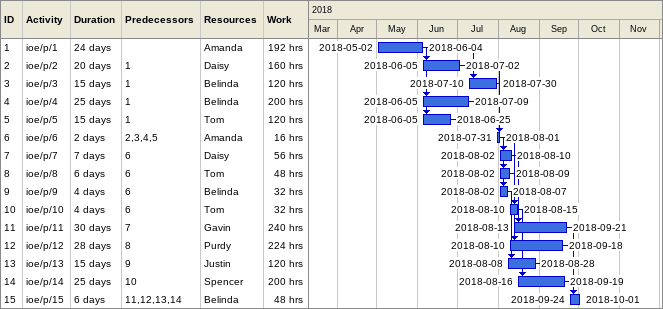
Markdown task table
| ID | Task | Duration | Start | Finish | Predecessors | Resources | Work (h) |
|---|---|---|---|---|---|---|---|
| 1 | ioe/p/1 | 24d | 2018-05-02 | 2018-06-04 |  | Amanda | 192 |
| 2 | ioe/p/2 | 20d | 2018-06-05 | 2018-07-02 | 1 | Daisy | 160 |
| 3 | ioe/p/3 | 15d | 2018-07-10 | 2018-07-30 | 1 | Belinda | 120 |
| 4 | ioe/p/4 | 25d | 2018-06-05 | 2018-07-09 | 1 | Belinda | 200 |
| 5 | ioe/p/5 | 15d | 2018-06-05 | 2018-06-25 | 1 | Tom | 120 |
| 6 | ioe/p/6 | 2d | 2018-07-31 | 2018-08-01 | 2, 3, 4, 5 | Amanda | 16 |
| 7 | ioe/p/7 | 7d | 2018-08-02 | 2018-08-10 | 6 | Daisy | 56 |
| 8 | ioe/p/8 | 6d | 2018-08-02 | 2018-08-09 | 6 | Tom | 48 |
| 9 | ioe/p/9 | 4d | 2018-08-02 | 2018-08-07 | 6 | Belinda | 32 |
| 10 | ioe/p/10 | 4d | 2018-08-10 | 2018-08-15 | 6 | Tom | 32 |
| 11 | ioe/p/11 | 30d | 2018-08-13 | 2018-09-21 | 7 | Gavin | 240 |
| 12 | ioe/p/12 | 28d | 2018-08-10 | 2018-09-18 | 8 | Purdy | 224 |
| 13 | ioe/p/13 | 15d | 2018-08-08 | 2018-08-28 | 9 | Justin | 120 |
| 14 | ioe/p/14 | 25d | 2018-08-16 | 2018-09-19 | 10 | Spencer | 200 |
| 15 | ioe/p/15 | 6d | 2018-09-24 | 2018-10-01 | 11, 12, 13, 14 | Belinda | 48 |
